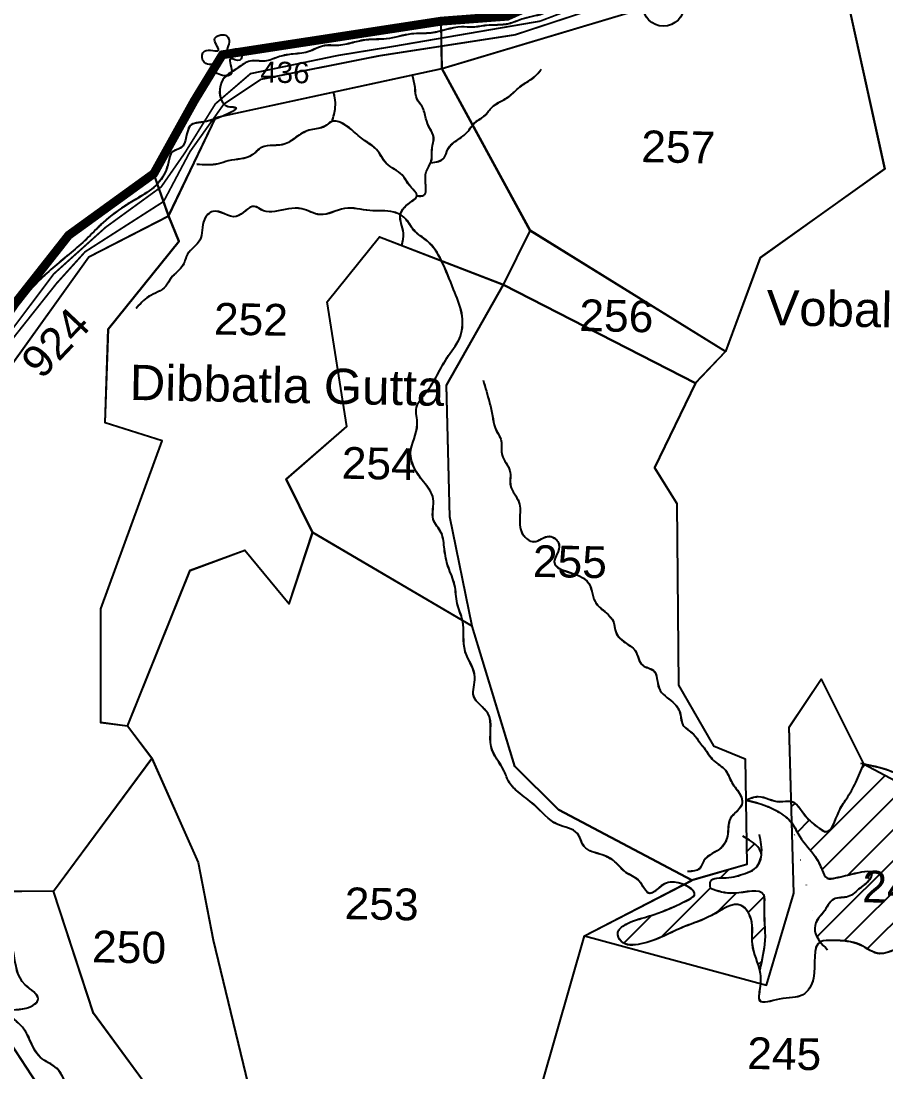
# Model space of a CAD drawing. Header units: feet. Extents: x 179896 to 184839, y 1575469 to 1580427.
# Drawn here: x 181023 to 181514, y 1577563 to 1578160 of the extents above; entities that cross this region are included whole.
import ezdxf
from ezdxf.enums import TextEntityAlignment as Align

# ---------------------------------------------------------------- set-up
doc = ezdxf.new("R2010")
doc.units = ezdxf.units.FT
doc.header["$LTSCALE"] = 15
doc.header["$MEASUREMENT"] = 0
doc.linetypes.add('HIDDEN2', pattern=[0.1875, 0.125, -0.0625])
for name, color, linetype in [('PLOT', 7, 'Continuous'), ('PLOT NO', 7, 'Continuous'), ('ROADS', 6, 'HIDDEN2'), ('TANKS-STREAM', 4, 'Continuous'), ('TEXT', 1, 'Continuous'), ('VILLAGE STONES', 240, 'Continuous')]:
    doc.layers.add(name, color=color, linetype=linetype)
doc.layers.add('VILLAGE BOUNDRY', color=5, linetype='HIDDEN2', lineweight=100)
doc.styles.get("Standard").update_dxf_attribs({"font": 'arial.ttf'})
pattern_1 = [(45, (0, 0), (-8.838834764831843, 8.838834764831844), [])]

msp = doc.modelspace()

# ---------------------------------------------------------------- hatches: boundary and pattern name
at = {"layer": 'TANKS-STREAM', "lineweight": -2}
h = msp.add_hatch(dxfattribs=at)
h.set_pattern_fill('ANSI31', color=256, scale=100)
h.set_pattern_definition(pattern_1)
edge = h.paths.add_edge_path()
edge.add_spline(control_points=[(181460.9176563829, 1577704.59937431), (181462.7314525637, 1577702.264034146), (181465.860699308, 1577695.016106818), (181473.7440138024, 1577687.256189864), (181477.8068966378, 1577679.28507317), (181480.2954209323, 1577672.24911874), (181486.3437767801, 1577673.550451263), (181492.7381946708, 1577675.002300579), (181498.3003132412, 1577676.534020582), (181507.3093091289, 1577677.948361927), (181505.0601942623, 1577671.018652742), (181499.4220633388, 1577668.159006427), (181493.6149726505, 1577661.374143065), (181483.2815998836, 1577663.179961514), (181480.122806399, 1577654.316530069), (181474.6669688364, 1577649.700864937), (181473.3119554323, 1577642.700394702), (181475.4632925953, 1577638.919491531), (181477.0301324425, 1577637.00733662)], knot_values=[29.62748693519979, 29.62748693519979, 29.62748693519979, 29.6274869352164, 38.58954969769181, 52.88709046648258, 61.56502422168915, 66.9646922423226, 71.62516691559648, 77.47592989480904, 86.89244578254001, 92.52255818737142, 95.70371960235185, 103.8485705402181, 112.1560932089445, 120.4831763062159, 129.9001838760011, 135.8527526857965, 141.9375859655219, 149.1362387539023, 149.1362387539023, 149.1362387539023, 149.1362387539023], degree=3, periodic=0)
edge.add_spline(control_points=[(181477.0301324425, 1577637.00733662), (181477.1199128648, 1577637.057046521), (181478.9320019852, 1577637.984047861), (181487.7740269222, 1577637.85340488), (181498.9577385628, 1577637.449016424), (181511.9935446469, 1577626.444840983), (181525.3531295534, 1577637.972501989), (181535.9379776722, 1577626.921115096), (181533.2309963221, 1577617.413935437), (181533.3684148341, 1577606.591255907), (181545.114016997, 1577602.887832599), (181551.9095099779, 1577595.223945781), (181558.6155565697, 1577593.328264071), (181560.4281689049, 1577592.973145362)], knot_values=[290.0637773240506, 290.0637773240506, 290.0637773240506, 290.0637773240506, 290.44282411178, 297.5000924033594, 313.2461560768049, 325.4049589744486, 342.0955579009362, 351.2556358616832, 362.100076758732, 371.1587320775391, 379.2348835896335, 395.2090327733506, 400.7305719127742, 400.7305719127742, 400.7305719127742, 400.7305719127742], degree=3, periodic=0)
edge.add_line((181560.4281689049, 1577592.973145362), (181566.34098599, 1577611.399222349))
edge.add_line((181566.34098599, 1577611.399222349), (181577.6158174986, 1577697.909999928))
edge.add_line((181577.6158174986, 1577697.909999928), (181501.7061050594, 1577738.133958505))
edge.add_spline(control_points=[(181501.7061050596, 1577738.133958505), (181500.3294604076, 1577734.61345807), (181497.6695595633, 1577727.815344651), (181492.4105181698, 1577718.657980381), (181486.5608623166, 1577710.764870838), (181483.1120425859, 1577696.869594661), (181474.3606850319, 1577703.166387674), (181468.1696302475, 1577707.927668147), (181463.9967598652, 1577716.129328611), (181460.5766757863, 1577716.90672561)], knot_values=[26.35438721088359, 26.35438721088359, 26.35438721088359, 26.35438721088359, 37.75541170672253, 48.37075931765872, 56.96691684654043, 70.64522533361519, 74.58271929871952, 85.1678151418537, 96.65356404368619, 96.65356404368748, 96.65356404368748, 96.65356404368748], degree=3, periodic=0)
edge.add_line((181460.5766757863, 1577716.906725611), (181460.917656383, 1577704.599374311))
h = msp.add_hatch(dxfattribs=at)
h.set_pattern_fill('ANSI31', color=256, scale=100)
h.set_pattern_definition(pattern_1)
edge = h.paths.add_edge_path()
edge.add_spline(control_points=[(181362.3074327869, 1577643.022037355), (181362.2228951949, 1577642.80132619), (181361.7199361531, 1577640.994124165), (181364.6879707368, 1577634.509016188), (181381.626571431, 1577635.992394876), (181396.7956555353, 1577645.477418839), (181415.3198068266, 1577650.710940102), (181430.8394771646, 1577662.666538025), (181439.9801511752, 1577648.350336947), (181436.8497251936, 1577635.465325254), (181441.5563974426, 1577626.038855476), (181442.713832877, 1577621.316051567)], knot_values=[474.9388525081498, 474.9388525081498, 474.9388525081498, 474.9388525081498, 475.6911431691848, 480.9179662298249, 492.2185021074392, 518.9436857411391, 535.4987819816256, 553.2581466070138, 562.8813560381636, 577.0881267758986, 592.0868288506747, 592.0868288506747, 592.0868288506747, 592.0868288506747], degree=3, periodic=0)
edge.add_spline(control_points=[(181442.713832877, 1577621.316051567), (181443.050563758, 1577622.735201465), (181443.3870591603, 1577624.154308787), (181443.706677639, 1577625.570364755)], knot_values=[69.08807344876558, 69.08807344876558, 69.08807344876558, 69.08807344876558, 73.36475948953617, 73.36475948953617, 73.36475948953617, 73.36475948953617], degree=3, periodic=0)
edge.add_spline(control_points=[(181443.706677639, 1577625.570364755), (181443.388049288, 1577624.15070203), (181443.0524073014, 1577622.727940955), (181442.7165065951, 1577621.305132764)], knot_values=[68.94107736099838, 68.94107736099838, 68.94107736099838, 68.94107736099838, 73.2221307084118, 73.2221307084118, 73.2221307084118, 73.2221307084118], degree=3, periodic=0)
edge.add_spline(control_points=[(181443.706677639, 1577625.570364755), (181444.6373237336, 1577629.716899635), (181446.6610059205, 1577640.331477028), (181444.6100120256, 1577652.24256549), (181446.1279596851, 1577668.956443306), (181427.8373475218, 1577662.847923419), (181418.8306660323, 1577666.045183296), (181414.7327576678, 1577667.499889784)], knot_values=[0, 0, 0, 0, 12.50405234403762, 32.21405791355295, 38.62335569016334, 55.14695736585054, 68.94107736099838, 68.94107736099838, 68.94107736099838, 68.94107736099838], degree=3, periodic=0)
edge.add_spline(control_points=[(181414.7327576678, 1577667.499889784), (181414.5503653506, 1577668.957646197), (181414.3679730333, 1577670.415402609), (181414.7681371935, 1577671.401407695)], knot_values=[0, 0, 0, 0, 3.865583400071884, 3.865583400071884, 3.865583400071884, 3.865583400071884], degree=3, periodic=0)
edge.add_spline(control_points=[(181414.7681371935, 1577671.401407695), (181414.7869199268, 1577671.450880159), (181415.7626317984, 1577673.788269031), (181425.4012994366, 1577672.810712431), (181432.6523293413, 1577675.403712971), (181438.5097113554, 1577677.360383142), (181440.3208379984, 1577678.999274491), (181440.5776690045, 1577679.258588344)], knot_values=[3.806129062848358, 3.806129062848358, 3.806129062848358, 3.806129062848358, 3.997380751968132, 13.05397646318484, 24.05121013165854, 30.01434070243376, 31.05338305196435, 31.05338305196435, 31.05338305196435, 31.05338305196435], degree=3, periodic=0)
edge.add_spline(control_points=[(181440.5776690046, 1577679.258588344), (181442.304589104, 1577681.12057575), (181443.284895641, 1577683.833537436), (181443.6512811141, 1577686.483203291), (181443.6565960126, 1577686.522598792)], knot_values=[31.11696113120606, 31.11696113120606, 31.11696113120606, 31.11696113120606, 38.7851442850741, 38.90091767208182, 38.90091767208182, 38.90091767208182, 38.90091767208182], degree=3, periodic=0)
edge.add_spline(control_points=[(181443.6565960126, 1577686.522598792), (181443.4536786109, 1577690.474552679), (181439.5903685417, 1577693.227327817), (181435.2165735772, 1577695.812863347)], knot_values=[38.91235063857465, 38.91235063857465, 38.91235063857465, 38.91235063857465, 51.75084301037685, 51.75084301037685, 51.75084301037685, 51.75084301037685], degree=3, periodic=0)
edge.add_line((181435.2165735772, 1577695.812863347), (181435.4761673149, 1577680.990607681))
edge.add_line((181435.4761673149, 1577680.990607681), (181404.1476220544, 1577671.995084243))
edge.add_line((181404.1476220544, 1577671.995084243), (181399.5543132595, 1577669.626632629))
edge.add_spline(control_points=[(181399.5543132598, 1577669.626632629), (181403.302103902, 1577668.140104937), (181406.4965476961, 1577665.739810066), (181405.6824917767, 1577663.747068655)], knot_values=[640.5179594551554, 640.5179594551554, 640.5179594551554, 640.5179594551554, 649.6839847931473, 649.6839847931473, 649.6839847931473, 649.6839847931473], degree=3, periodic=0)
edge.add_spline(control_points=[(181405.6824917767, 1577663.747068656), (181405.6724356415, 1577663.720173338), (181405.1386083471, 1577662.391402808), (181397.2795995369, 1577658.516022874), (181389.4624456813, 1577654.97387226), (181377.4679737912, 1577650.722887815), (181368.9387829137, 1577648.912361386), (181362.9394701979, 1577644.604929123), (181362.3074327869, 1577643.022037355)], knot_values=[589.6305217715451, 589.6305217715451, 589.6305217715451, 589.6305217715451, 589.7536492408943, 595.7299409076568, 610.2783500512326, 619.1767235965544, 632.6022241764264, 638.0147299373713, 638.0147299373713, 638.0147299373713, 638.0147299373713], degree=3, periodic=0)

# ---------------------------------------------------------------- linework, layer by layer
at = {"layer": 'PLOT', "lineweight": -2}
for points in [[(181262.2639695813, 1578133.140744737), (181384.39235067, 1578169.715962053), (181476.7764605602, 1578243.336874719), (181469.6476203931, 1578262.831015338)], [(181262.2834600873, 1578133.190573185), (181384.4118411753, 1578169.765790502), (181476.7959510647, 1578243.386703168), (181469.6671108975, 1578262.880843787)], [(181476.7764605602, 1578243.336874719), (181513.6506058397, 1578076.149439101), (181442.881458966, 1578025.706833512), (181423.3215370491, 1577972.402402061), (181312.4327570647, 1578041.047078027)], [(181476.7959510647, 1578243.386703168), (181513.6700963452, 1578076.199267551), (181442.9009494721, 1578025.756661962), (181423.3410275556, 1577972.452230511), (181312.4522475712, 1578041.096906476)], [(181107.0469473902, 1578049.396812629), (181133.8394946083, 1578105.343965251), (181262.2639695813, 1578133.140744737), (181261.7829056284, 1578160.031791705)], [(181107.0664378974, 1578049.446641077), (181133.858985115, 1578105.393793699), (181262.2834600873, 1578133.190573185), (181261.8023961344, 1578160.081620154)], [(181083.6677752611, 1577759.633021629), (181119.2759589204, 1577848.096744014), (181150.3814453626, 1577859.580701623), (181175.4981476496, 1577829.094806347), (181188.8246731964, 1577869.593116912), (181173.8554879012, 1577899.82124484), (181208.1975006198, 1577929.766238638), (181196.9741410809, 1578000.543471007), (181226.8188914799, 1578037.540230568), (181297.1311492074, 1578010.344075803), (181312.4327570647, 1578041.047078027), (181262.2639695813, 1578133.140744737)], [(181083.6872657702, 1577759.682850078), (181119.2954494288, 1577848.146572462), (181150.4009358709, 1577859.630530072), (181175.517638158, 1577829.144634797), (181188.8441637045, 1577869.642945361), (181173.8749784091, 1577899.871073289), (181208.2169911274, 1577929.816067086), (181196.993631588, 1578000.593299455), (181226.8383819867, 1578037.590059016), (181297.1506397141, 1578010.393904252), (181312.4522475712, 1578041.096906476), (181262.2834600873, 1578133.190573185)], [(180840.483553409, 1577820.972133901), (180963.4453729133, 1577889.199040273), (181061.6567147347, 1578026.170947666), (181107.0469473902, 1578049.396812629), (181098.5957822789, 1578073.433502489)], [(180840.5030439187, 1577821.021962348), (180963.464863422, 1577889.24886872), (181061.6762052422, 1578026.220776114), (181107.0664378974, 1578049.446641077), (181098.615272786, 1578073.483330936)], [(181041.6496890099, 1577665.785081633), (181097.4961775926, 1577741.321313032), (181083.6677752611, 1577759.633021629), (181068.5398652149, 1577761.581329342), (181068.5760620885, 1577826.230428317), (181103.320443415, 1577921.693556659), (181070.9013113185, 1577931.884759143), (181072.7850159349, 1577985.298496412), (181112.9029699983, 1578035.114119951), (181107.0469473902, 1578049.396812629)], [(181041.6691795199, 1577665.834910082), (181097.5156681019, 1577741.371141481), (181083.6872657702, 1577759.682850078), (181068.5593557242, 1577761.63115779), (181068.5955525973, 1577826.280256765), (181103.339933923, 1577921.743385107), (181070.9208018266, 1577931.934587591), (181072.8045064426, 1577985.348324859), (181112.9224605056, 1578035.163948399), (181107.0664378974, 1578049.446641077)], [(181279.3522810279, 1577816.411759995), (181266.7182845585, 1577878.461180864), (181264.8720816918, 1577953.191187499), (181297.1311492074, 1578010.344075803)], [(181279.371771536, 1577816.461588445), (181266.7377750662, 1577878.511009313), (181264.8915721989, 1577953.241015949), (181297.1506397141, 1578010.393904252)], [(181297.1311492074, 1578010.344075803), (181406.1513161964, 1577954.488758476), (181423.3215370491, 1577972.402402061)], [(181297.1506397141, 1578010.393904252), (181406.170806703, 1577954.538586926), (181423.3410275556, 1577972.452230511)], [(181343.1138037176, 1577640.524166005), (181446.4776880978, 1577612.413672273), (181461.999975512, 1577664.780836415), (181459.3862155742, 1577759.121869579), (181477.5812869151, 1577786.209471087), (181501.5975486193, 1577738.131325389), (181577.5963269908, 1577697.860171476), (181638.8046535695, 1577793.289327048), (181604.2375149985, 1577874.159609902), (181644.6180841804, 1577968.573790649), (181627.2049947037, 1577983.820851754), (181634.7139350225, 1578004.313642059), (181825.6988157622, 1577982.796541757), (181842.5956396948, 1577958.715228538), (181831.3211404184, 1577742.18435417), (181769.9477638057, 1577752.879957269), (181638.8046535695, 1577793.289327048)], [(181343.1332942266, 1577640.573994456), (181446.4971786066, 1577612.463500725), (181462.0194660204, 1577664.830664867), (181459.4057060819, 1577759.171698031), (181477.6007774225, 1577786.259299538), (181501.6170391271, 1577738.181153841), (181577.6158174986, 1577697.909999928), (181638.8241440764, 1577793.3391555), (181604.2570055049, 1577874.209438354), (181644.6375746861, 1577968.623619101), (181627.2244852093, 1577983.870680205), (181634.733425528, 1578004.363470511), (181825.7183062672, 1577982.846370209), (181842.6151301998, 1577958.76505699), (181831.3406309249, 1577742.234182623), (181769.9672543124, 1577752.929785722), (181638.8241440764, 1577793.3391555)], [(181406.1513161964, 1577954.488758476), (181382.9052792122, 1577906.420485573), (181395.7040313385, 1577886.108724302), (181396.6504838279, 1577782.895328503), (181416.4133688133, 1577748.418315948), (181434.4034400284, 1577741.078380939), (181435.4559060124, 1577680.984789959), (181404.1476220953, 1577671.995084262)], [(181406.170806703, 1577954.538586926), (181382.9247697193, 1577906.470314023), (181395.7235218456, 1577886.158552752), (181396.6699743357, 1577782.945156954), (181416.4328593213, 1577748.468144399), (181434.4229305364, 1577741.12820939), (181435.4753965207, 1577681.034618411), (181404.1671126039, 1577672.044912714)], [(181319.1787006807, 1577556.664895799), (181343.1138037176, 1577640.524166005), (181404.1476220953, 1577671.995084262), (181328.6340654993, 1577711.965874739), (181303.6218907169, 1577736.776073883), (181279.3522810279, 1577816.411759995), (181188.8246731964, 1577869.593116912)], [(181319.1981911903, 1577556.71472425), (181343.1332942266, 1577640.573994456), (181404.1671126039, 1577672.044912714), (181328.6535560079, 1577712.015703189), (181303.6413812254, 1577736.825902333), (181279.371771536, 1577816.461588445), (181188.8441637045, 1577869.642945361)], [(180840.483553409, 1577820.972133901), (180921.2437148784, 1577754.952752663), (180884.1444840649, 1577715.22703387), (180915.2331755124, 1577653.416475364), (180906.3481653827, 1577575.735790735), (180912.5885056503, 1577497.750059341), (180940.0587053466, 1577489.46802826), (180942.5530948529, 1577410.35487621), (180917.8621249834, 1577379.917350136), (180928.3212904719, 1577338.075748591), (181007.5481921902, 1577171.854672252), (181091.5273863308, 1577190.626698379), (181117.8207482672, 1577338.091039428), (181078.0490704501, 1577445.30759094), (181070.8909866529, 1577497.388637538), (181006.8383448524, 1577595.18487038), (180906.3481653827, 1577575.735790735)], [(180840.5030439187, 1577821.021962348), (180921.2632053882, 1577755.00258111), (180884.1639745751, 1577715.276862317), (180915.2526660229, 1577653.466303811), (180906.3676558938, 1577575.785619183), (180912.6079961618, 1577497.799887789), (180940.078195858, 1577489.517856708), (180942.5725853648, 1577410.404704659), (180917.8816154957, 1577379.967178585), (180928.3407809844, 1577338.12557704), (181007.5676827035, 1577171.904500702), (181091.5468768437, 1577190.67652683), (181117.840238779, 1577338.140867878), (181078.0685609614, 1577445.35741939), (181070.9104771639, 1577497.438465988), (181006.857835363, 1577595.234698828), (180906.3676558938, 1577575.785619183)], [(181097.4961775926, 1577741.321313032), (181123.7596221204, 1577682.093774504), (181132.307837653, 1577638.126634565), (181153.5710663131, 1577550.435824688), (181161.204786015, 1577450.859026574)], [(181097.5156681019, 1577741.371141481), (181123.7791126299, 1577682.143602954), (181132.3273281628, 1577638.176463015), (181153.5905568234, 1577550.485653138), (181161.2242765259, 1577450.908855024)], [(181077.7431908716, 1577150.583909106), (181136.5356307373, 1577180.751812452), (181138.3010350385, 1577211.147144706), (181189.5380137892, 1577255.374297738), (181250.7560019162, 1577277.958747635), (181258.11004331, 1577290.200077052), (181161.1069437604, 1577278.357417511), (181162.0663188586, 1577384.642707563), (181161.204786015, 1577450.859026574), (181146.0864532022, 1577450.527866534), (181113.1690350498, 1577529.903637307), (181064.3624520865, 1577596.455007721), (181041.6496890099, 1577665.785081633), (181005.4396276907, 1577665.549200944)], [(181077.7626813848, 1577150.633737557), (181136.55512125, 1577180.801640903), (181138.3205255511, 1577211.196973157), (181189.5575043013, 1577255.424126189), (181250.775492428, 1577278.008576087), (181258.1295338216, 1577290.249905503), (181161.1264342725, 1577278.407245962), (181162.08580937, 1577384.692536013), (181161.2242765259, 1577450.908855024), (181146.1059437132, 1577450.577694984), (181113.1885255604, 1577529.953465756), (181064.3819425968, 1577596.504836171), (181041.6691795199, 1577665.834910082), (181005.4591182007, 1577665.599029392)]]:
    msp.add_lwpolyline(points, dxfattribs=at)
at = {"layer": 'ROADS', "lineweight": -2, "ltscale": 10, "const_width": 1}
for points in [[(181391.468037899, 1578181.107984269), (181303.7328947648, 1578152.279893149), (181227.0238289708, 1578140.426743857), (181159.4563604703, 1578126.99362219), (181138.4095113947, 1578112.95992791), (181119.1192390097, 1578085.855583272), (181104.1635860667, 1578057.597630028), (181059.5849854418, 1578029.032677318), (181043.3873863021, 1578011.09061833), (181011.4448916332, 1577970.825606311)], [(181391.4875284043, 1578181.157812718), (181303.7523852705, 1578152.329721597), (181227.0433194769, 1578140.476572305), (181159.4758509768, 1578127.043450638), (181138.4290019013, 1578113.009756357), (181119.1387295166, 1578085.90541172), (181104.1830765738, 1578057.647458476), (181059.6044759493, 1578029.082505766), (181043.4068768097, 1578011.140446777), (181011.4643821412, 1577970.875434759)], [(181013.1038855889, 1577978.247817299), (181041.8054469925, 1578016.492690635), (181071.2391182275, 1578042.959120499), (181102.8196875503, 1578065.935110238), (181116.2209456335, 1578085.209512881), (181133.5888083384, 1578113.107980908), (181153.5704713998, 1578130.26144412), (181203.2934260459, 1578140.601085433), (181233.7626084196, 1578145.583124089), (181317.9574120082, 1578160.049967055), (181370.2940450558, 1578179.959936479)]]:
    msp.add_lwpolyline(points, dxfattribs=at)
at = {"layer": 'TANKS-STREAM', "lineweight": -2}
for points in [[(181706.0867522501, 1578360.060953715), (181700.9980556605, 1578352.314819942), (181698.2715414941, 1578339.930286145), (181695.9582798837, 1578325.502808), (181694.3284774439, 1578311.288314458), (181689.8480901246, 1578301.876942384), (181685.4827823151, 1578274.825955667), (181661.1973470243, 1578271.220699305), (181637.0997839909, 1578268.632984582), (181613.9756121288, 1578266.58825775), (181598.9438058575, 1578264.584865476), (181592.4347338511, 1578267.422826285), (181581.0403373075, 1578263.344627192), (181568.3708941483, 1578263.587115185), (181556.5632450486, 1578261.55186044), (181549.993608629, 1578261.225469145), (181542.3319236372, 1578262.954866323), (181535.4927592953, 1578260.372385333), (181526.2299198147, 1578261.22801727), (181517.6239010006, 1578260.940453751), (181511.1853486549, 1578255.63677764), (181501.0480773819, 1578258.092049242), (181494.1916064987, 1578254.60534105), (181484.4546064623, 1578254.339424053), (181478.3591277715, 1578255.134433992), (181469.2317004135, 1578251.238911763), (181460.5305041039, 1578245.978541736), (181454.0443630105, 1578238.188462371), (181444.7673239116, 1578231.605473674), (181437.8873840356, 1578226.625407768), (181429.9747423804, 1578219.998278901), (181422.7697022663, 1578215.468883467), (181414.7013270699, 1578206.511234546), (181403.9770275318, 1578204.049508655), (181396.4277544337, 1578198.971141468), (181388.0167377083, 1578195.353872064), (181379.0499420217, 1578191.747240043), (181372.1274821055, 1578184.545599268), (181362.7819052588, 1578184.391133671), (181357.6803703457, 1578180.230908163), (181344.8888388957, 1578176.053709835), (181332.7130391269, 1578170.49222692), (181319.4253541314, 1578164.169069272), (181307.6106545811, 1578161.10645855), (181300.18586295, 1578158.542426242), (181287.4210741485, 1578157.579134384), (181279.7111696052, 1578156.628876343), (181273.3403275045, 1578156.750811672), (181256.2146134451, 1578153.330184619), (181244.8863499388, 1578152.778527242), (181230.657727579, 1578149.976806591), (181219.2862767611, 1578149.412825573), (181211.5634261221, 1578147.803974072), (181202.4131362068, 1578146.222590933), (181195.7085787046, 1578146.131348942), (181186.080557749, 1578142.582881161), (181176.6049541049, 1578141.227288892), (181169.0756819065, 1578139.59833153), (181161.6700869102, 1578137.324862152), (181153.2099916384, 1578137.377002689), (181146.3221920712, 1578133.44674144), (181137.0476338969, 1578125.390436355), (181140.7392507537, 1578111.596703793), (181144.467675078, 1578111.195996522), (181128.4299598262, 1578103.085771088), (181119.126210023, 1578100.503770561), (181114.0559326119, 1578088.180939554), (181109.2033462155, 1578085.753700308), (181106.9191431978, 1578079.897398909), (181101.9129093179, 1578069.050600433), (181091.9462770358, 1578060.972375585), (181083.9194791508, 1578056.181814676), (181069.810031918, 1578045.625531489), (181061.3752725521, 1578037.294728835), (181052.7658777471, 1578029.581931018), (181034.5791310273, 1578013.790402187), (181012.6856728799, 1577985.196630741), (181006.3427842073, 1577975.326959948), (180993.5156703733, 1577958.99623277), (180986.9552003712, 1577947.785709163), (180977.9026113372, 1577937.007195446), (180974.8277053585, 1577931.71080187), (180965.6336678885, 1577923.266427575), (180957.8781256966, 1577912.504755927), (180948.2966091305, 1577898.509092638)], [(181706.106242753, 1578360.110782166), (181701.0175461635, 1578352.364648392), (181698.2910319972, 1578339.980114595), (181695.9777703868, 1578325.552636451), (181694.3479679471, 1578311.338142908), (181689.8675806279, 1578301.926770835), (181685.5022728186, 1578274.875784117), (181661.216837528, 1578271.270527755), (181637.1192744946, 1578268.682813032), (181613.9951026327, 1578266.6380862), (181598.9632963615, 1578264.634693926), (181592.4542243551, 1578267.472654735), (181581.0598278115, 1578263.394455642), (181568.3903846524, 1578263.636943635), (181556.5827355527, 1578261.60168889), (181550.0130991332, 1578261.275297595), (181542.3514141414, 1578263.004694773), (181535.5122497995, 1578260.422213783), (181526.2494103189, 1578261.27784572), (181517.6433915049, 1578260.990282201), (181511.2048391592, 1578255.686606089), (181501.0675678862, 1578258.141877691), (181494.2110970031, 1578254.6551695), (181484.4740969667, 1578254.389252502), (181478.3786182759, 1578255.184262441), (181469.251190918, 1578251.288740212), (181460.5499946085, 1578246.028370186), (181454.0638535151, 1578238.238290821), (181444.7868144163, 1578231.655302123), (181437.9068745403, 1578226.675236217), (181429.9942328852, 1578220.048107351), (181422.7891927712, 1578215.518711916), (181414.7208175749, 1578206.561062996), (181403.9965180368, 1578204.099337104), (181396.4472449387, 1578199.020969917), (181388.0362282135, 1578195.403700513), (181379.0694325269, 1578191.797068492), (181372.1469726109, 1578184.595427717), (181362.8013957641, 1578184.44096212), (181357.6998608511, 1578180.280736612), (181344.9083294012, 1578176.103538284), (181332.7325296324, 1578170.542055368), (181319.4448446371, 1578164.218897721), (181307.6301450868, 1578161.156286999), (181300.2053534557, 1578158.592254691), (181287.4405646543, 1578157.628962832), (181279.730660111, 1578156.678704791), (181273.3598180103, 1578156.80064012), (181256.234103951, 1578153.380013067), (181244.9058404448, 1578152.82835569), (181230.6772180851, 1578150.026635039), (181219.3057672672, 1578149.462654021), (181211.5829166282, 1578147.853802519), (181202.432626713, 1578146.272419381), (181195.7280692108, 1578146.181177391), (181186.1000482552, 1578142.632709609), (181176.6244446112, 1578141.277117339), (181169.0951724128, 1578139.648159978), (181161.6895774166, 1578137.374690599), (181153.2294821448, 1578137.426831136), (181146.3416825777, 1578133.496569888), (181137.0671244035, 1578125.440264803), (181140.7587412604, 1578111.64653224), (181144.4871655846, 1578111.24582497), (181128.449450333, 1578103.135599535), (181119.1457005298, 1578100.553599009), (181114.0754231188, 1578088.230768002), (181109.2228367224, 1578085.803528756), (181106.9386337047, 1578079.947227356), (181101.932399825, 1578069.10042888), (181091.9657675429, 1578061.022204032), (181083.938969658, 1578056.231643124), (181069.8295224253, 1578045.675359937), (181061.3947630595, 1578037.344557283), (181052.7853682546, 1578029.631759465), (181034.598621535, 1578013.840230634), (181012.7051633878, 1577985.246459188), (181006.3622747154, 1577975.376788395), (180993.5351608815, 1577959.046061218), (180986.9746908795, 1577947.83553761), (180977.9221018456, 1577937.057023894), (180974.847195867, 1577931.760630317), (180965.653158397, 1577923.316256023), (180957.8976162052, 1577912.554584374), (180948.3160996393, 1577898.558921085)], [(181255.8331090135, 1578079.626224408), (181263.530542807, 1578082.455522693), (181265.5453731015, 1578087.221521382), (181271.5310579867, 1578092.872372771), (181276.5244779589, 1578096.940695133), (181281.0104838827, 1578102.406743242), (181286.7535715425, 1578106.567396654), (181290.6892645674, 1578111.18980367), (181294.3975228983, 1578113.742816923), (181300.3420120529, 1578117.259096016), (181306.4302697716, 1578122.694477677), (181314.3347735078, 1578128.094949372), (181318.806480757, 1578132.813924435)], [(181255.8525995199, 1578079.676052856), (181263.5500333133, 1578082.505351142), (181265.5648636078, 1578087.271349831), (181271.550548493, 1578092.922201219), (181276.5439684651, 1578096.990523582), (181281.0299743889, 1578102.45657169), (181286.7730620487, 1578106.617225102), (181290.7087550734, 1578111.239632119), (181294.4170134044, 1578113.792645372), (181300.3615025589, 1578117.308924465), (181306.4497602776, 1578122.744306126), (181314.3542640137, 1578128.144777821), (181318.8259712629, 1578132.863752884)], [(181248.0183142236, 1578060.818583512), (181251.9888126991, 1578061.168710199), (181252.9721287562, 1578067.876158137), (181253.3103910117, 1578074.382445616), (181256.2104876944, 1578080.733021241), (181256.6720934597, 1578087.930955), (181257.5361561968, 1578094.000165821), (181255.3889413217, 1578099.059183133), (181253.1473263034, 1578104.760674558), (181250.925800838, 1578111.529609615), (181248.1192334867, 1578115.640393423), (181246.9659866442, 1578122.388734306), (181245.4275301463, 1578129.496588945)], [(181248.0378047301, 1578060.86841196), (181252.0083032057, 1578061.218538648), (181252.9916192627, 1578067.925986585), (181253.3298815182, 1578074.432274065), (181256.2299782008, 1578080.782849689), (181256.691583966, 1578087.980783448), (181257.5556467031, 1578094.049994269), (181255.408431828, 1578099.109011582), (181253.1668168097, 1578104.810503006), (181250.9452913443, 1578111.579438063), (181248.1387239929, 1578115.690221872), (181246.9854771504, 1578122.438562755), (181245.4470206525, 1578129.546417393)], [(181199.8869234809, 1578103.103384298), (181201.6560410121, 1578111.189948332), (181201.4467500298, 1578116.462467695), (181200.7200524007, 1578119.819898419)], [(181199.9064139873, 1578103.153212747), (181201.6755315185, 1578111.23977678), (181201.4662405362, 1578116.512296143), (181200.7395429071, 1578119.869726867)], [(181239.4105918556, 1578032.669873062), (181240.3327809435, 1578039.680478478), (181238.6123982152, 1578050.059477113), (181245.1130863806, 1578057.744575564), (181247.9801798117, 1578060.607573824), (181244.2994253683, 1578066.08143625), (181239.6657969095, 1578072.654219153), (181230.5992263833, 1578079.311846765), (181225.123495554, 1578087.089586961), (181218.2896379479, 1578092.264752924), (181211.0487174329, 1578098.23893997), (181199.34763835, 1578102.893782232), (181195.7299200853, 1578100.369325932), (181187.7491510412, 1578098.339875387), (181180.2161927363, 1578094.70166315), (181173.2092052645, 1578090.296876496), (181166.3788104368, 1578089.454933804), (181159.7582549051, 1578088.284799567), (181154.4854399073, 1578084.062987678), (181140.8995901763, 1578080.648634508), (181135.2149444616, 1578079.007126073), (181122.9863289284, 1578078.700835377)], [(181239.4300823623, 1578032.719701511), (181240.3522714502, 1578039.730306926), (181238.6318887218, 1578050.109305562), (181245.1325768872, 1578057.794404013), (181247.9996703183, 1578060.657402273), (181244.3189158748, 1578066.131264698), (181239.685287416, 1578072.704047601), (181230.6187168899, 1578079.361675214), (181225.1429860605, 1578087.139415409), (181218.3091284544, 1578092.314581372), (181211.0682079394, 1578098.288768418), (181199.3671288564, 1578102.94361068), (181195.7494105918, 1578100.41915438), (181187.7686415478, 1578098.389703835), (181180.2356832429, 1578094.751491599), (181173.2286957711, 1578090.346704944), (181166.3983009435, 1578089.504762252), (181159.7777454118, 1578088.334628015), (181154.5049304141, 1578084.112816126), (181140.9190806832, 1578080.698462955), (181135.2344349685, 1578079.056954521), (181123.0058194353, 1578078.750663824)], [(181501.5975486193, 1577738.131325389), (181516.4405848917, 1577734.333816425), (181525.9974341246, 1577730.476964667), (181534.3456500426, 1577727.518105271), (181542.1315965088, 1577722.645641402), (181552.7085430331, 1577717.194784057), (181561.6622027668, 1577718.423101372), (181571.077372546, 1577716.318385012), (181584.3063109088, 1577712.216456346), (181592.2465647237, 1577715.388388165), (181602.3028979789, 1577728.491681988), (181611.4953030595, 1577733.039334864), (181614.8017921575, 1577722.829244731), (181613.4335936641, 1577706.235758489), (181608.2088684618, 1577689.280797249), (181601.3920851362, 1577662.469994815), (181596.4184390042, 1577649.514398848), (181592.6340666641, 1577625.619429852), (181584.4237962057, 1577599.185182938), (181580.654300423, 1577594.35879541), (181565.5543842335, 1577592.198608475), (181555.2674879893, 1577594.494803941), (181541.9537736955, 1577603.321946958), (181535.0291688084, 1577607.478155616), (181533.6245419393, 1577616.427248281), (181533.8320621244, 1577627.269703434), (181527.3012732638, 1577633.692773192), (181510.9525557354, 1577630.331891209), (181499.8407952498, 1577635.268009807), (181484.3061401591, 1577637.839587616), (181477.2878164787, 1577637.099203623), (181473.213734618, 1577616.358889984), (181467.2567718631, 1577607.025868039), (181453.725493258, 1577604.485773275), (181442.8532386236, 1577603.644209584), (181442.9871226139, 1577610.639341941), (181442.9897120363, 1577619.911385801), (181438.56495849, 1577635.741034935), (181437.7858552081, 1577649.926426465), (181432.1569110567, 1577657.731626495), (181415.3321459319, 1577652.046355138), (181400.0243997807, 1577645.742061419), (181375.1846222936, 1577635.881995767), (181363.9886521704, 1577637.415737637), (181362.1010605162, 1577642.289819813), (181366.369852952, 1577646.826063536), (181379.003733063, 1577651.422210644), (181387.4231728325, 1577654.339697106), (181400.7423461213, 1577660.242035777), (181405.6501546883, 1577663.666601203), (181394.3434452038, 1577670.9200048), (181385.7038747111, 1577668.00673155), (181380.356145458, 1577664.590586029), (181374.1100544579, 1577671.746983689), (181366.7177143158, 1577676.506564507), (181360.4509287972, 1577682.563910463), (181353.2615470036, 1577686.439871202), (181343.0092084339, 1577691.254043472), (181339.187742425, 1577698.584042558), (181328.012908954, 1577703.733397319), (181314.5819862371, 1577714.985676395), (181305.4759024635, 1577722.19696091), (181300.5162567063, 1577727.569560967), (181297.558144042, 1577734.003448038), (181290.1223796901, 1577747.99975333), (181288.2570109688, 1577766.894066021), (181280.2971791641, 1577776.502315082), (181280.9432602763, 1577787.265306018), (181275.5006132098, 1577801.883191631), (181273.90355174, 1577819.61267101), (181270.9617012848, 1577829.23817236), (181269.4036288884, 1577839.823342136), (181265.8566485239, 1577850.00685879), (181263.6301117376, 1577860.165102689), (181261.8266668499, 1577869.435660999), (181257.3305880213, 1577877.10392925), (181257.3337872716, 1577888.758812467), (181251.7940303813, 1577898.320742277), (181244.4045459029, 1577914.735065132), (181248.2404854602, 1577931.154545696), (181247.7586979833, 1577940.516682526), (181253.431740004, 1577949.424136153), (181259.5573250089, 1577958.982656067), (181265.9324946493, 1577970.075862347), (181272.747582149, 1577981.160501022), (181273.4357366444, 1577994.121730026), (181268.8518928454, 1578007.623582948), (181261.9750203436, 1578023.942153186), (181253.9711611439, 1578035.117547507), (181246.168351401, 1578041.424300105), (181241.2339502392, 1578048.115872542), (181234.9166755301, 1578051.535273737), (181221.2880081949, 1578052.455848667), (181206.939923717, 1578053.61788399), (181193.007319652, 1578050.146189476), (181182.725189237, 1578053.421616391), (181167.2902185233, 1578051.957859892), (181160.9137008835, 1578052.299763855), (181155.679572309, 1578054.818994045), (181145.445072594, 1578049.077475982), (181132.0744000478, 1578051.972148569), (181127.3653461661, 1578047.444331271), (181124.7180727209, 1578035.620046797), (181117.7417566691, 1578027.617125088), (181115.2038774125, 1578021.50843683), (181108.459973622, 1578014.160794621), (181105.4593293838, 1578009.50290826), (181095.6605438649, 1578003.533190798), (181088.4893388586, 1577996.853306981)], [(181499.9552227659, 1577738.557304183), (181516.4600753994, 1577734.383644877), (181526.0169246323, 1577730.526793119), (181534.3651405502, 1577727.567933722), (181542.1510870164, 1577722.695469853), (181552.7280335408, 1577717.244612509), (181561.6816932745, 1577718.472929824), (181571.0968630536, 1577716.368213465), (181584.3258014164, 1577712.266284798), (181592.2660552313, 1577715.438216617), (181602.3223884863, 1577728.54151044), (181611.5147935669, 1577733.089163316), (181614.8212826649, 1577722.879073183), (181613.4530841716, 1577706.285586941), (181608.2283589694, 1577689.330625701), (181601.4115756441, 1577662.519823267), (181596.4379295121, 1577649.5642273), (181592.6535571722, 1577625.669258305), (181584.443286714, 1577599.23501139), (181580.6737909314, 1577594.408623863), (181565.573874742, 1577592.248436928), (181555.2869784978, 1577594.544632393), (181541.973264204, 1577603.37177541), (181535.0486593169, 1577607.527984068), (181533.6440324477, 1577616.477076734), (181533.8515526327, 1577627.319531887), (181527.3207637721, 1577633.742601644), (181510.9720462438, 1577630.381719661), (181499.8602857582, 1577635.317838259), (181484.3256306676, 1577637.889416067), (181477.3073069872, 1577637.149032075), (181473.2332251266, 1577616.408718436), (181467.2762623718, 1577607.075696491), (181453.7449837667, 1577604.535601727), (181442.8727291324, 1577603.694038036), (181443.0066131227, 1577610.689170392), (181443.0092025451, 1577619.961214253), (181438.5844489986, 1577635.790863386), (181437.8053457167, 1577649.976254917), (181432.1764015652, 1577657.781454946), (181415.3516364405, 1577652.096183589), (181400.0438902894, 1577645.79188987), (181375.2041128025, 1577635.931824218), (181364.0081426793, 1577637.465566088), (181362.1205510251, 1577642.339648264), (181366.3893434608, 1577646.875891987), (181379.0232235718, 1577651.472039095), (181387.4426633412, 1577654.389525557), (181400.7618366299, 1577660.291864228), (181405.6696451969, 1577663.716429654), (181394.3629357124, 1577670.969833251), (181385.7233652198, 1577668.056560002), (181380.3756359667, 1577664.640414479), (181374.1295449665, 1577671.79681214), (181366.7372048245, 1577676.556392958), (181360.4704193059, 1577682.613738914), (181353.2810375123, 1577686.489699653), (181343.0286989425, 1577691.303871922), (181339.2072329336, 1577698.633871009), (181328.0323994626, 1577703.783225769), (181314.6014767457, 1577715.035504845), (181305.4953929721, 1577722.246789361), (181300.5357472148, 1577727.619389417), (181297.5776345505, 1577734.053276488), (181290.1418701986, 1577748.04958178), (181288.2765014771, 1577766.943894471), (181280.3166696724, 1577776.552143532), (181280.9627507845, 1577787.315134468), (181275.5201037179, 1577801.933020081), (181273.9230422481, 1577819.662499459), (181270.9811917928, 1577829.288000809), (181269.4231193963, 1577839.873170586), (181265.8761390318, 1577850.056687239), (181263.6496022454, 1577860.214931139), (181261.8461573577, 1577869.485489449), (181257.350078529, 1577877.153757699), (181257.3532777793, 1577888.808640916), (181251.8135208889, 1577898.370570726), (181244.4240364105, 1577914.784893581), (181248.2599759676, 1577931.204374145), (181247.7781884907, 1577940.566510975), (181253.4512305113, 1577949.473964602), (181259.5768155161, 1577959.032484516), (181265.9519851564, 1577970.125690796), (181272.767072656, 1577981.210329471), (181273.4552271513, 1577994.171558475), (181268.8713833522, 1578007.673411397), (181261.9945108503, 1578023.991981634), (181253.9906516507, 1578035.167375956), (181246.1878419077, 1578041.474128554), (181241.2534407459, 1578048.16570099), (181234.9361660368, 1578051.585102185), (181221.3074987016, 1578052.505677115), (181206.9594142238, 1578053.667712438), (181193.0268101588, 1578050.196017924), (181182.7446797439, 1578053.471444839), (181167.3097090302, 1578052.00768834), (181160.9331913904, 1578052.349592303), (181155.699062816, 1578054.868822493), (181145.464563101, 1578049.12730443), (181132.0938905548, 1578052.021977017), (181127.3848366732, 1578047.494159718), (181124.7375632281, 1578035.669875244), (181117.7612471764, 1578027.666953536), (181115.2233679199, 1578021.558265278), (181108.4794641294, 1578014.210623069), (181105.4788198913, 1578009.552736708), (181095.6800343724, 1578003.583019246), (181088.5088293662, 1577996.903135429)], [(181285.562422418, 1577956.170932051), (181289.2540253096, 1577943.462906294), (181290.9665700351, 1577935.872588904), (181292.4292268507, 1577929.082716993), (181295.8688918466, 1577921.5918798), (181296.3772689215, 1577913.494315627), (181300.8513304488, 1577904.622262424), (181301.2220776649, 1577896.262111522), (181305.9538503823, 1577886.82025701), (181306.4343227092, 1577877.264733557), (181308.2569333051, 1577868.479037094), (181314.4157110238, 1577864.383585736), (181323.364625565, 1577867.394367033), (181328.7172400576, 1577862.783903494), (181326.0063850034, 1577852.891703265), (181344.7723657133, 1577841.864443761), (181349.1970549183, 1577830.377178749), (181353.7463855388, 1577825.384332252), (181359.846817994, 1577818.240474291), (181360.5663904488, 1577814.249127112), (181366.2835620583, 1577807.046262442), (181371.9041640723, 1577802.563206308), (181376.2546430435, 1577794.126884957), (181382.3036956514, 1577791.22680615), (181385.5600728425, 1577781.087858944), (181393.3960410364, 1577773.200818929), (181397.1468185596, 1577768.090572082), (181399.122279272, 1577760.362686009), (181405.0108877481, 1577755.028453029), (181408.6363819702, 1577750.318509293), (181411.0986357129, 1577747.22185945), (181416.5359499221, 1577740.090693303), (181423.1973828145, 1577734.526980209), (181426.9126482878, 1577727.561309952), (181431.8165232213, 1577720.30781704), (181432.815576471, 1577716.100421538), (181426.1427456867, 1577707.212103462), (181424.358265625, 1577697.169636215), (181421.0499069575, 1577690.736152755), (181410.9510783128, 1577683.106679342), (181408.6122196435, 1577678.776111805), (181401.6783667539, 1577677.052572081)], [(181285.5819129251, 1577956.2207605), (181289.2735158168, 1577943.512734744), (181290.9860605423, 1577935.922417353), (181292.4487173579, 1577929.132545443), (181295.8883823539, 1577921.641708249), (181296.3967594289, 1577913.544144076), (181300.8708209562, 1577904.672090873), (181301.2415681723, 1577896.311939971), (181305.9733408898, 1577886.870085459), (181306.4538132167, 1577877.314562007), (181308.2764238127, 1577868.528865544), (181314.4352015314, 1577864.433414186), (181323.3841160725, 1577867.444195483), (181328.7367305652, 1577862.833731944), (181326.025875511, 1577852.941531715), (181344.791856221, 1577841.914272211), (181349.216545426, 1577830.427007199), (181353.7658760466, 1577825.434160702), (181359.8663085017, 1577818.290302742), (181360.5858809565, 1577814.298955562), (181366.303052566, 1577807.096090893), (181371.9236545801, 1577802.613034758), (181376.2741335513, 1577794.176713407), (181382.3231861592, 1577791.2766346), (181385.5795633504, 1577781.137687395), (181393.4155315443, 1577773.25064738), (181397.1663090676, 1577768.140400532), (181399.14176978, 1577760.41251446), (181405.0303782561, 1577755.07828148), (181408.6558724782, 1577750.368337744), (181411.1181262209, 1577747.271687901), (181416.5554404302, 1577740.140521754), (181423.2168733226, 1577734.57680866), (181426.9321387959, 1577727.611138403), (181431.8360137294, 1577720.357645491), (181432.8350669791, 1577716.150249989), (181426.1622361949, 1577707.261931913), (181424.3777561333, 1577697.219464666), (181421.0693974658, 1577690.785981206), (181410.9705688213, 1577683.156507793), (181408.631710152, 1577678.825940256), (181401.6978572624, 1577677.102400532)], [(181203.5404472513, 1576947.167691204), (181207.1212438881, 1576948.817288135), (181212.8934558391, 1576950.759428096), (181220.3822109989, 1576952.925217459), (181228.305166697, 1576955.424897863), (181237.0325978233, 1576959.704999834), (181245.1874974145, 1576965.364570165), (181256.8889815978, 1576976.849335921), (181263.900472728, 1576984.552823012), (181277.492609748, 1576996.506282579), (181282.9698607937, 1577001.382136356), (181292.671495668, 1577004.715984182), (181288.9674012823, 1577015.331812364), (181281.4236590673, 1577020.103524496), (181268.388756318, 1577031.903340877), (181261.1819125579, 1577037.306983204), (181250.1806635819, 1577039.895517739), (181243.1565163999, 1577045.975042569), (181231.3934991228, 1577053.16433631), (181227.4221927865, 1577058.845741386), (181207.5878835866, 1577063.051783103), (181198.7203284464, 1577070.525496252), (181186.6302313364, 1577078.400429409), (181178.9125638957, 1577092.646517611), (181171.4696339235, 1577103.490007976), (181167.213496408, 1577112.064448015), (181162.9226460757, 1577119.395156625), (181160.3788751315, 1577128.616201906), (181159.3972727099, 1577139.505943775), (181154.0587862007, 1577153.706347666), (181150.9792422834, 1577161.57888894), (181135.6539485091, 1577169.176052826), (181120.4422204492, 1577172.493872363), (181117.3544912004, 1577184.737270204), (181115.2652497327, 1577191.062032565), (181110.1758477166, 1577200.501718879), (181109.5437299464, 1577211.894232307), (181106.4511849212, 1577219.08749542), (181107.6725688201, 1577229.595383406), (181104.3049427398, 1577240.191103178), (181096.0522060089, 1577244.255857233), (181094.3792551555, 1577255.072542088), (181099.0094665189, 1577266.02479481), (181116.1688652359, 1577283.19179004), (181121.8752693036, 1577305.436926635), (181122.3680899404, 1577313.410865237), (181127.1319093284, 1577322.492046208), (181127.4936885782, 1577332.506778369), (181127.5218888545, 1577342.867584716), (181125.112410281, 1577350.217692903), (181127.0493563342, 1577362.580252113), (181124.2411626426, 1577384.32744483), (181123.870823128, 1577396.395656969), (181117.4164330635, 1577404.031961471), (181114.213694616, 1577420.036804965), (181110.7211259938, 1577449.733776628), (181106.5083278228, 1577461.765897372), (181098.4568407793, 1577487.530439741), (181089.8091174409, 1577499.989053591), (181087.008840432, 1577514.384525807), (181071.8239118092, 1577524.577872556), (181066.2369447551, 1577538.832973582), (181051.1238798343, 1577552.781034428), (181043.5011614725, 1577565.2200301), (181034.0526142674, 1577571.547347545), (181028.0923896728, 1577581.564137208), (181021.7773170386, 1577590.904793148), (181014.7267540025, 1577597.527676837), (181026.0403284335, 1577599.360063487), (181032.9781132043, 1577604.690827828), (181025.6119005114, 1577612.685603664), (181019.0778785332, 1577630.374048812), (181010.8307346812, 1577645.898159902), (180998.2157068267, 1577647.505457149), (180988.1293300712, 1577656.235368947), (180977.7145782909, 1577665.654491079), (180967.7000652374, 1577678.139116973), (180958.6847656645, 1577689.238767585), (180947.7628484368, 1577707.887384674), (180937.3611627841, 1577717.989182097), (180936.1580489043, 1577726.549071853), (180926.7614254502, 1577735.607096982), (180915.6568566075, 1577748.970365542), (180898.8262715845, 1577759.757359255), (180890.5657341887, 1577768.935780836), (180877.5480471227, 1577777.022174992), (180864.655617237, 1577783.923242197), (180850.4234301026, 1577793.402573772), (180843.3418049066, 1577794.573287399), (180832.1051350679, 1577802.921399882), (180822.5329554261, 1577810.771219916)], [(181203.5599377654, 1576947.217519656), (181207.1407344021, 1576948.867116587), (181212.912946353, 1576950.809256549), (181220.4017015128, 1576952.975045912), (181228.3246572109, 1576955.474726316), (181237.0520883371, 1576959.754828287), (181245.2069879282, 1576965.414398617), (181256.9084721114, 1576976.899164374), (181263.9199632415, 1576984.602651465), (181277.5121002615, 1576996.556111032), (181282.9893513071, 1577001.431964809), (181292.6909861813, 1577004.765812634), (181288.9868917956, 1577015.381640816), (181281.4431495806, 1577020.153352949), (181268.4082468313, 1577031.953169329), (181261.2014030711, 1577037.356811656), (181250.2001540952, 1577039.945346192), (181243.1760069132, 1577046.024871022), (181231.412989636, 1577053.214164762), (181227.4416832998, 1577058.895569838), (181207.6073740999, 1577063.101611555), (181198.7398189597, 1577070.575324703), (181186.6497218496, 1577078.450257861), (181178.9320544088, 1577092.696346063), (181171.4891244367, 1577103.539836427), (181167.2329869211, 1577112.114276466), (181162.9421365888, 1577119.444985077), (181160.3983656445, 1577128.666030357), (181159.4167632229, 1577139.555772227), (181154.0782767136, 1577153.756176117), (181150.9987327962, 1577161.628717392), (181135.6734390219, 1577169.225881277), (181120.461710962, 1577172.543700814), (181117.3739817132, 1577184.787098655), (181115.2847402455, 1577191.111861017), (181110.1953382293, 1577200.551547329), (181109.5632204591, 1577211.944060758), (181106.4706754338, 1577219.137323871), (181107.6920593327, 1577229.645211857), (181104.3244332524, 1577240.240931629), (181096.0716965214, 1577244.305685683), (181094.3987456679, 1577255.122370538), (181099.0289570312, 1577266.074623261), (181116.188355748, 1577283.241618491), (181121.8947598156, 1577305.486755086), (181122.3875804523, 1577313.460693687), (181127.1513998403, 1577322.541874659), (181127.51317909, 1577332.556606819), (181127.5413793662, 1577342.917413167), (181125.1319007927, 1577350.267521354), (181127.0688468458, 1577362.630080563), (181124.2606531541, 1577384.37727328), (181123.8903136394, 1577396.445485419), (181117.4359235749, 1577404.081789922), (181114.2331851273, 1577420.086633415), (181110.7406165049, 1577449.783605078), (181106.5278183339, 1577461.815725822), (181098.4763312901, 1577487.580268191), (181089.8286079518, 1577500.038882041), (181087.0283309427, 1577514.434354257), (181071.84340232, 1577524.627701005), (181066.2564352658, 1577538.882802031), (181051.1433703449, 1577552.830862878), (181043.5206519831, 1577565.269858549), (181034.072104778, 1577571.597175994), (181028.1118801833, 1577581.613965657), (181021.7968075491, 1577590.954621597), (181014.746244513, 1577597.577505285), (181026.059818944, 1577599.409891936), (181032.9976037147, 1577604.740656277), (181025.6313910217, 1577612.735432113), (181019.0973690434, 1577630.423877261), (181010.8502251913, 1577645.94798835), (180998.235197337, 1577647.555285598), (180988.1488205814, 1577656.285197395), (180977.7340688011, 1577665.704319527), (180967.7195557475, 1577678.188945421), (180958.7042561746, 1577689.288596033), (180947.7823389468, 1577707.937213122), (180937.3806532941, 1577718.039010545), (180936.1775394142, 1577726.598900301), (180926.7809159601, 1577735.656925429), (180915.6763471173, 1577749.02019399), (180898.8457620944, 1577759.807187703), (180890.5852246985, 1577768.985609283), (180877.5675376325, 1577777.072003439), (180864.6751077468, 1577783.973070644), (180850.4429206124, 1577793.452402219), (180843.3612954165, 1577794.623115846), (180832.1246255776, 1577802.971228329), (180822.552445936, 1577810.821048363)], [(181434.8145297859, 1577717.606021623), (181441.8766969346, 1577719.577144306), (181454.0933864461, 1577716.677814761), (181460.5571852782, 1577716.856897159), (181468.6131526041, 1577708.670089584), (181476.4812559523, 1577701.589326651), (181479.9124458315, 1577699.65780012), (181487.5988004182, 1577710.972219073), (181492.0085842298, 1577718.35108965), (181497.2541702882, 1577727.579818263), (181501.6971579911, 1577738.111092872)], [(181434.8340202941, 1577717.655850074), (181441.8961874427, 1577719.626972757), (181454.1128769542, 1577716.727643213), (181460.5766757863, 1577716.906725611), (181468.6326431122, 1577708.719918035), (181476.5007464604, 1577701.639155102), (181479.9319363396, 1577699.707628572), (181487.6182909262, 1577711.022047524), (181492.0280747377, 1577718.400918102), (181497.273660796, 1577727.629646714), (181501.7166484988, 1577738.160921324)], [(181434.8145297859, 1577717.606021623), (181446.6650212772, 1577714.194229777), (181452.7305356228, 1577711.192475708), (181460.8981658748, 1577704.549545859), (181465.5111827232, 1577696.865884979), (181474.1894288975, 1577685.503327372), (181478.2012828597, 1577677.808422432), (181481.0909234744, 1577673.247020032), (181485.7493607269, 1577673.384811701), (181491.4518425824, 1577674.693676907), (181500.6327254983, 1577676.787037924), (181506.2449978135, 1577676.339192915), (181505.5610352776, 1577673.232428812), (181499.6622551804, 1577667.616114169), (181492.9267075487, 1577662.753262023), (181484.7235417046, 1577661.322044694), (181478.9433631477, 1577653.887694189), (181475.2223134679, 1577649.241527521), (181474.0186866682, 1577643.276925391), (181477.1682491825, 1577637.040887222)], [(181434.8340202941, 1577717.655850074), (181446.6845117853, 1577714.244058228), (181452.7500261309, 1577711.242304159), (181460.9176563829, 1577704.59937431), (181465.5306732313, 1577696.915713431), (181474.2089194057, 1577685.553155824), (181478.2207733679, 1577677.858250883), (181481.1104139826, 1577673.296848483), (181485.7688512352, 1577673.434640153), (181491.4713330906, 1577674.743505359), (181500.6522160065, 1577676.836866376), (181506.2644883216, 1577676.389021367), (181505.5805257858, 1577673.282257263), (181499.6817456886, 1577667.665942621), (181492.9461980569, 1577662.803090475), (181484.7430322129, 1577661.371873145), (181478.9628536561, 1577653.937522641), (181475.2418039763, 1577649.291355972), (181474.0381771766, 1577643.326753842), (181481.2620485378, 1577632.630301031)], [(181414.7327577088, 1577667.499889803), (181414.8092519423, 1577671.496538588), (181423.6505086592, 1577673.459726186), (181434.3689870142, 1577675.920085938), (181439.753552005, 1577678.48238687), (181443.6402465989, 1577686.404370577), (181442.5312427046, 1577698.153679823)], [(181414.7522482173, 1577667.549718254), (181414.8287424507, 1577671.546367039), (181423.6699991676, 1577673.509554637), (181434.3884775226, 1577675.96991439), (181439.7730425133, 1577678.532215321), (181443.6597371072, 1577686.454199028), (181433.0632614569, 1577697.061140759)], [(181414.7327577088, 1577667.499889803), (181428.287598709, 1577664.84149929), (181444.8120787787, 1577663.992126043), (181445.2229751348, 1577657.587192436), (181445.6456989094, 1577637.85464485), (181442.7009461541, 1577621.239222195)], [(181414.7522482173, 1577667.549718254), (181428.3070892175, 1577664.891327742), (181444.8315692871, 1577664.041954495), (181445.2424656433, 1577657.637020887), (181445.665189418, 1577637.904473301), (181442.6995384184, 1577621.255808054)]]:
    msp.add_spline(points, degree=3, dxfattribs=at)
at = {"layer": 'VILLAGE BOUNDRY', "lineweight": -2, "ltscale": 25}
for points, const_width in [([(180997.157339688, 1577970.976003293), (181050.2414331836, 1578038.431554732), (181098.5957822789, 1578073.433502489), (181121.6166344003, 1578114.873837169), (181137.5428990891, 1578140.949580825), (181261.7829056284, 1578160.031791705), (181299.4161644614, 1578162.87804517), (181381.8602396011, 1578199.970166168), (181425.1699811314, 1578221.044555971), (181469.6476203931, 1578262.831015338), (181680.1447412427, 1578281.377130466), (181706.3239568065, 1578396.29300942), (181696.9405848419, 1578473.686974705)], 5.006866926522279), ([(180997.1768301961, 1577971.025831741), (181050.260923691, 1578038.481383179), (181098.615272786, 1578073.483330936), (181121.636124907, 1578114.923665616), (181137.5623895956, 1578140.999409273), (181261.8023961344, 1578160.081620154), (181299.4356549672, 1578162.927873619), (181381.8797301063, 1578200.019994617), (181425.1894716362, 1578221.09438442), (181469.6671108975, 1578262.880843787), (181680.1642317462, 1578281.426958917), (181706.3434473091, 1578396.34283787), (181696.9600753441, 1578473.736803155)], 5.006866926503505)]:
    msp.add_lwpolyline(points, dxfattribs=dict(at, const_width=const_width))
at = {"layer": 'VILLAGE STONES', "lineweight": -2}
msp.add_circle((181388.0464318911, 1578168.958690402), 11.69547805858244, dxfattribs=at)
msp.add_spline([(181134.4694282325, 1578136.919982489), (181130.2900716292, 1578135.361218746), (181126.475932821, 1578137.747773567), (181127.3491233659, 1578143.032671879), (181135.368058011, 1578143.553991554), (181133.2789276252, 1578150.341521642), (181135.6251674359, 1578151.935222741), (181139.3909810682, 1578152.055967371), (181141.3613233164, 1578149.126387505), (181140.076435794, 1578142.499919011), (181145.8062998837, 1578144.41450046), (181147.99540268, 1578142.830331256), (181147.5136229742, 1578137.827098781), (181142.22312032, 1578138.699492185), (181142.7396082606, 1578130.399643412), (181135.4938945767, 1578129.960008866), (181132.6407628911, 1578132.135349629), (181134.4120560875, 1578136.97767088)], degree=3, dxfattribs=at)

# ---------------------------------------------------------------- texts
at = {"layer": 'PLOT NO', "lineweight": -2}
msp.add_text('436', height=12.01648062360841, rotation=358.9035159427387, dxfattribs=at).set_placement((181158.9817596203, 1578125.241426375))
for s, rotation, p in [('257', 358.9035159427387, (181396.4708730049, 1578088.62538032)), ('252', 358.9035159427387, (181153.7945487819, 1577990.709402735)), ('256', 358.9035159427387, (181361.3190642031, 1577992.678563965)), ('924', 46.55498419695132, (181042.750502038, 1577977.449099794)), ('254', 358.9035159427387, (181226.3805613056, 1577908.803796215)), ('255', 358.9035159427387, (181334.9316086679, 1577853.048711963)), ('244', 358.9035159427387, (181521.9917242158, 1577668.1684678)), ('253', 358.9035159427387, (181228.0404875727, 1577658.634725161)), ('250', 358.9035159427387, (181084.6006493149, 1577634.102097959)), ('245', 358.9035159427387, (181456.6543090311, 1577573.539646143))]:
    msp.add_text(s, height=18.02472093541262, rotation=rotation, dxfattribs=at).set_placement(p, align=Align.MIDDLE_CENTER)
at = {"layer": 'TEXT', "color": 7, "lineweight": -2}
for s, p in [('Vobalamma Gutta', (181446.3808694203, 1577987.426706671)), ('Dibbatla Gutta', (181084.7769393082, 1577944.933939688))]:
    msp.add_text(s, height=20, rotation=358.9035159427387, dxfattribs=at).set_placement(p)

doc.saveas('drawing.dxf')
